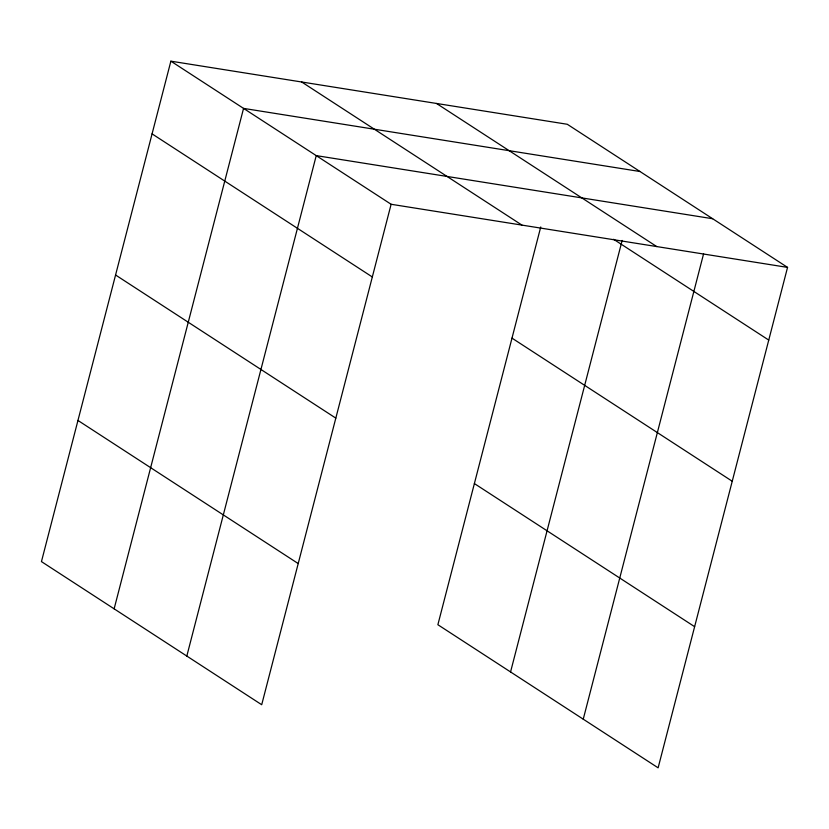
<?xml version="1.0" encoding="UTF-8"?>
<svg xmlns="http://www.w3.org/2000/svg" width="829" height="829" viewBox="0 0 829 829"><rect width="100%" height="100%" fill="white"/><g stroke="black" fill="none" stroke-linecap="round" stroke-linejoin="round"><path stroke-width="1.24" d="M170.878 61.17L41.45 561.606L261.705 704.723L391.122 204.276L170.878 61.17L567.295 124.277L787.55 267.394L658.122 767.83L437.878 624.724L540.746 226.959M114.133 608.838L243.56 108.392L639.978 171.51M186.815 656.06L316.243 155.614L712.66 218.732M510.56 671.946L622.154 240.441M583.243 719.178L703.593 253.829M391.122 204.276L787.55 267.394M436.479 103.449L656.734 246.565M613.584 239.27L768.752 340.087M301.694 81.998L521.949 225.105M511.99 338.128L732.245 481.245M152.07 133.863L372.325 276.969M474.375 483.566L694.629 626.683M115.573 275.01L335.818 418.127M77.957 420.448L298.212 563.565"/></g></svg>
